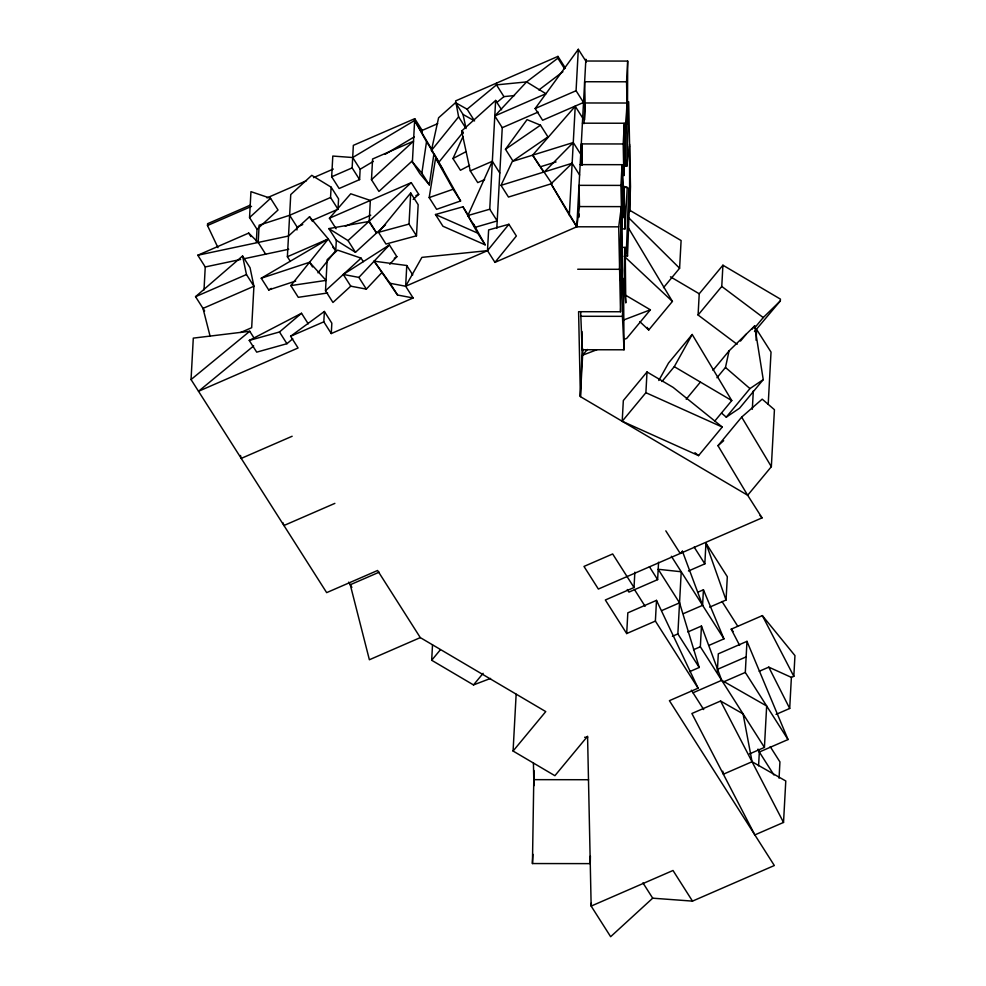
<?xml version="1.0" encoding="UTF-8"?>
<svg xmlns="http://www.w3.org/2000/svg" width="986" height="986" viewBox="0 0 986 986"><rect width="100%" height="100%" fill="white"/><g stroke="black" fill="none" stroke-linecap="round" stroke-linejoin="round"><path stroke-width="1.48" d="M621.846 227.865L622.067 164.687L580.162 164.625M627.688 61.083L627.453 124.261L626.566 81.801L627.688 61.083L585.77 61.021L578.314 49.3L535.151 108.534L542.608 120.255L583.527 102.47L576.07 90.737L578.314 49.3M582.048 165.143L582.233 144.166M624.323 123.238L623.867 175.693L623.189 143.968L624.323 123.238L582.406 123.188M590.38 855.996L590.269 863.625L532.44 863.551L533.931 770.497M625.186 247.387L624.261 286.618L625.777 302.924L625.186 247.387L622.191 247.387M624.039 349.796L622.449 316.346L623.497 278.471L624.039 349.796L582.122 349.734L580.668 311.736M579.189 217.019L579.275 214.036M584.624 119.787L585.105 102.975L627.01 103.025L625.21 165.697L625.321 134.108L627.01 103.025M626.689 633.554L627.823 612.836L656.503 600.363L655.382 621.081L626.689 633.554L605.342 599.993L634.023 587.52L612.663 553.959L583.983 566.432L598.366 589.049L762.055 517.872L747.659 495.255L580.384 396.618L578.597 311.699L620.502 311.761L618.703 226.842L621.402 206.629L621.624 291.043L619.602 269.301L621.402 206.629L579.497 206.579L576.798 226.792L494.96 262.375L487.491 250.654L488.625 229.935L508.899 224.278L516.368 235.999L494.96 262.375M623.793 166.203L626.788 166.203L628.674 101.731L630.473 186.65L629.647 211.559L629.573 144.19M582.245 346.715L580.384 396.618L582.96 349.032M627.515 256.04L629.253 209.168L628.809 187.944L626.356 251.713L627.515 256.04L624.52 256.04M656.503 600.363L698.1 688.191L669.408 700.676L774.33 865.523L692.492 901.118L652.695 898.184L610.642 936.7L591.156 906.085L587.57 736.259L554.896 775.699L513.077 751.036L545.751 711.596L420.295 637.609L377.589 570.487L326.662 592.635L191.05 379.561L193.293 338.124L249.741 331.271L254.228 338.309M204.003 289.983L205.248 266.959L197.792 255.238L248.706 233.09L258.196 242.445L265.653 254.166M217.968 247.646L207.491 225.511L207.59 223.711L250.259 205.162M257.013 229.307L249.544 217.586L250.949 191.654L270.571 198.297L278.027 210.018L257.013 229.307L256.323 242.001M258.196 242.445L259.121 225.19L289.625 215.293L330.544 197.508L331.111 187.143L311.773 175.323L290.747 194.575L287.382 256.742L290.365 261.426M296.934 229.984L297.094 227.026L289.625 215.293M413.122 297.969L397.531 295.011L374.138 261.179L406.774 265.517L405.653 286.248L413.122 297.969L331.271 333.551L323.815 321.83L324.382 311.465L290.623 336.263L298.08 347.984L198.519 391.282L253.685 345.901M381.594 272.9L366.348 289.12L350.757 286.174L332.96 302.468L325.503 290.747L327.179 259.663L337.594 250.124L361.086 258.147L363.329 261.66M352.692 157.526L360.149 169.247L359.594 179.612L339.135 188.511L331.666 176.79L332.8 156.059L352.692 157.526L414.638 120.477L431.745 149.453M331.271 333.551L331.838 323.186L324.382 311.465M336.14 228.777L329.423 218.226L350.733 193.786L370.342 200.429L369.22 221.147L376.664 233.152L368.85 221.493L328.868 228.592L336.325 240.313L335.77 250.666L317.96 272.826M312.611 220.272L338.013 209.229L338.568 198.864L331.111 187.143M359.594 179.612L352.138 167.891L353.345 145.361L414.736 118.677L422.193 130.398L422.094 132.198M371.475 179.711L372.597 158.992L413.516 141.195L371.475 179.711L378.932 191.432L412.123 161.026M416.486 235.802L409.017 224.081L410.706 192.997L378.525 232.326L385.982 244.047L416.486 235.802L418.163 204.718L410.706 192.997M443.084 169.703L435.627 157.982L429.181 197.594L436.638 209.315L460.585 200.971L433.976 153.434L429.317 184.875L419.851 173.635L412.394 161.914L414.736 118.677M466.07 128.562L458.613 116.841L455.655 100.88L557.953 56.399L565.409 68.12M490.56 678.43L473.502 684.925L431.683 660.263L432.509 644.918M499.791 173.018L492.334 161.297L467.857 215.564L475.314 227.285L497.203 220.938L489.746 209.217L495.638 100.424L461.67 131.002L470.273 170.886L477.742 182.607L484.631 179.612M496.574 83.083L496.476 84.882L503.932 96.616L514.482 95.568M496.796 228.333L502.256 127.687L494.787 115.966L526.598 81.9L557.854 58.199L557.953 56.399M513.077 751.036L516.146 694.243M532.44 863.551L532.933 854.332M618.703 226.842L576.798 226.792L569.341 215.071L575.232 106.278L532.625 155.159L539.342 165.71M583.983 123.694L585.105 102.975M620.502 311.761L622.745 270.312L620.946 185.405L622.067 164.687L624.545 207.652L623.189 217.758L622.067 164.687M624.988 228.875L627.232 187.439L624.089 186.416L624.988 228.875L621.993 228.875M591.329 903.016L591.156 906.085L673.007 870.49L692.492 901.118M622.203 421.269L623.325 400.55L647.013 371.969L673.142 387.387L722.245 427.037L698.569 455.618L622.203 421.269L645.892 392.699L647.013 371.969M634.023 587.52L634.861 572.176M627.293 589.529L628.945 592.105L657.625 579.632L658.574 562.217M663.492 287.678L679.6 268.241L681.104 240.547L630.14 210.486M699.222 667.473L677.863 633.912L681.227 571.757L658.192 569.279L679.551 602.84L699.222 667.473L689.658 671.639M737.109 344.311L698.088 315.015L699.234 293.779L722.923 265.209L780.419 299.115L780.32 300.915L754.5 331.579M749.385 753.97L764.421 747.425L700.343 646.754L701.465 626.036L687.809 631.977M683.458 613.625L702.587 605.318L703.425 589.776L697.965 592.142M688.438 571.005L704.83 563.869L705.951 543.15L727.311 576.711L726.053 600.018L709.661 607.142M698.088 315.015L721.764 286.433L722.923 265.209M717.303 672.193L718.301 653.829L746.981 641.344L788.024 739.549L759.331 752.022L758.579 765.839M752.318 409.301L753.316 390.887M756.052 340.232L756.644 329.497L771.027 352.101L768.205 404.297M788.024 739.549L745.305 672.427L746.981 641.344M771.348 466.686L774.429 409.695L762.19 399.145L741.669 417.103L717.981 445.684L747.659 495.255L771.348 466.686L741.669 417.103M764.421 747.425L766.664 705.988L721.703 680.315L701.465 626.036M779.063 778.2L779.938 761.919L770.202 746.612M783.525 822.435L785.78 780.986L752.059 761.734L743.062 713.876L720.581 701.034L691.889 713.507L754.845 834.908L783.525 822.435L720.581 701.034M776.044 714.406L789.7 708.466L791.388 677.382L793.829 676.322L794.95 655.604L762.351 615.621L731.218 629.167L739.611 645.349M626.788 166.203L629.475 145.99M429.317 184.875L421.86 173.154L426.519 141.701L414.638 120.477M716.945 377.749L725.474 367.458L729.073 350.868L754.697 325.898L763.25 379.622L739.562 408.204L726.263 417.164L721.604 413.134M463.26 132.05L438.881 162.197L431.424 150.476L438.585 117.802L455.557 102.68L467.105 109.199L474.562 120.921L463.013 114.401L455.557 102.68M469.632 165.414L460.425 170.27L452.968 158.549L462.915 136.783M532.625 155.159L551.877 183.593L508.48 197.064L501.024 185.343L512.301 161.47L573.26 142.539L580.729 154.272M658.808 380.485L668.508 363.058L692.197 334.476L731.772 400.575L714.714 421.158M661.951 381.533L674.276 366.669L692.197 334.476M374.138 261.179L390.062 283.29L405.653 286.248L421.897 257.371L487.491 250.654L508.899 224.278M505.473 149.256L527.054 119.639L540.488 125.185L547.957 136.906L512.93 160.977L505.473 149.256L540.488 125.185M327.648 292.978L298.277 297.316L290.821 285.595L328.301 238.945L309.53 216.76L288.504 236.024L197.792 255.238M431.424 150.476L458.613 116.841M587.373 349.451L582.627 355.17L596.85 349.759M625.543 295.171L650.378 309.814L626.689 338.395L623.855 339.467M639.766 321.609L648.726 330.002L672.415 301.42L627.885 227.051M431.683 660.263L440.335 649.823M686.194 399.231L700.405 382.075M712.964 370.305L729.073 350.868M740.474 341.082L746.155 334.217M751.85 329.324L754.697 325.898M754.709 327.857L763.238 317.566L780.32 300.915M473.502 684.925L483.115 673.327M726.263 417.164L749.952 388.583L763.25 379.622M350.757 286.174L343.288 274.453L358.879 277.399L389.396 244.947L396.853 256.68L389.741 264.248M544.42 171.872L573.26 142.539M569.341 215.071L551.051 183.815L572.139 163.269L579.608 174.99M249.544 217.586L270.571 198.297M328.868 228.592L348.021 240.584L368.85 221.493M369.22 221.147L411.273 182.632L418.73 194.365L413.196 199.431M336.325 240.313L355.478 252.305L385.538 224.771M325.503 290.747L361.086 258.147M682.46 551.396L680.217 553.454L665.821 530.85M717.981 445.684L723.687 440.693M204.644 310.984L195.548 296.675L242.581 255.99L250.05 267.711L253.92 286.26L251.676 327.697L240.67 332.492M292.743 338.79L286.938 343.707L256.705 352.15L249.248 340.429L279.482 331.986L301.519 313.277L308.236 323.827M467.105 109.199L496.476 84.882L526.598 81.9L545.936 93.732L494.787 115.966M496.882 102.445L503.932 96.616M191.05 379.561L249.741 331.271M538.874 89.972L562.907 71.744M343.288 274.453L389.396 244.947M394.289 258.32L396.853 256.68M360.149 169.247L373.337 161.371M385.193 154.272L414.182 136.931M295.701 281.035L268.71 289.946L261.253 278.225L328.301 238.945L335.77 250.666L332.8 247.166M268.71 289.946L271.335 288.405M452.968 158.549L466.119 151.61M249.248 340.429L301.519 313.277M266.972 197.89L306.486 180.709M313.536 177.64L333.293 169.05M422.193 130.398L437.71 123.644M207.491 225.511L251.529 206.37M331.666 176.79L352.138 167.891M535.151 108.534L576.07 90.737M502.256 127.687L538.196 112.059M297.094 227.026L302.739 224.561M329.423 218.226L411.273 182.632M470.273 170.886L492.334 161.297M345.359 226.262L370.748 215.219M415.907 195.585L418.73 194.365M195.548 296.675L246.463 274.539L242.581 255.99M287.382 256.742L328.301 238.945M290.623 336.263L323.815 321.83M405.653 286.248L487.491 250.654M292.152 436.256L241.225 458.404L240.485 455.458M334.87 503.378L283.943 525.513L282.883 522.666M379.166 572.188L350.264 584.747L369.38 659.757L420.295 637.609M661.791 610.556L679.551 602.84M672.403 636.29L677.863 633.912M693.515 649.725L700.343 646.754M708.922 645.411L723.946 638.866L703.425 589.776M717.463 669.358L746.143 656.886M693.01 692.788L721.703 680.315M723.441 681.93L745.305 672.427M759.208 671.293L768.772 667.14L791.388 677.382M752.059 761.734L723.367 774.207L722.8 771.212M623.374 320.093L650.378 309.814M429.181 197.594L453.129 189.25L460.585 200.971M261.253 278.225L309.555 262.276L326.058 280.394L290.821 285.595M540.082 166.88L556.055 161.926M501.024 185.343L572.139 163.269M467.857 215.564L489.746 209.217M473.218 223.526L485.137 244.836L442.936 226.238L435.467 214.517L462.952 206.801L468.917 216.168M378.525 232.326L409.017 224.081M205.248 266.959L240.609 259.466M243.554 258.85L288.75 249.273M626.566 81.801L584.649 81.739L585.203 107.523M623.189 143.968L581.284 143.907L581.74 165.056M620.946 185.405L579.041 185.343L579.497 206.579M624.237 187.426L627.232 187.439M577.697 269.24L619.602 269.301M580.544 316.284L622.449 316.346M584.624 737.269L587.668 737.269M533.783 779.655L588.568 779.729M435.467 214.517L477.68 233.115L485.137 244.836M645.892 392.699L722.245 427.037M670.48 276.832L699.234 293.779M674.276 366.669L731.772 400.575M721.764 286.433L763.238 317.566M694.97 452.71L698.569 455.618M725.474 367.458L749.952 388.583M624.249 256.298L672.415 301.42M628.328 217.413L679.6 268.241M760.07 515.542L762.055 517.872M412.394 161.914L421.86 173.154M731.218 629.167L733.14 631.508M540.932 168.076L543.459 171.65M557.854 58.199L564.571 68.749M575.232 106.278L582.689 118M551.051 183.815L568.417 212.471M495.638 100.424L501.603 109.803M461.67 131.002L463.161 133.344M694.156 547.094L704.83 563.869M722.023 601.509L737.627 626.036M426.519 141.701L433.236 152.251M671.367 556.264L723.946 638.866M649.417 566.728L657.625 579.632M757.692 749.446L773.948 774.984M655.382 621.081L698.1 688.191M634.429 589.492L645.103 606.279M691.371 690.212L703.696 709.563M406.774 265.517L412.752 274.897M390.062 283.29L397.531 295.011M330.544 197.508L338.013 209.229M348.021 240.584L355.478 252.305M358.879 277.399L366.348 289.12M309.53 216.76L312.513 221.456M309.555 262.276L312.55 266.959M248.706 233.09L250.949 236.603M642.946 882.877L652.695 898.184M246.463 274.539L253.92 286.26L203.005 308.396L210.129 336.337M279.482 331.986L286.938 343.707M348.625 582.171L351.903 587.336M647.161 327.389L648.726 330.002M569.945 215.071L576.798 226.792L585.869 59.222L585.943 62.254M435.627 157.982L453.129 189.25M462.952 206.801L477.68 233.115M762.351 615.621L793.829 676.322M768.772 667.14L789.7 708.466M758.16 749.212L759.331 752.022M682.349 551.038L702.587 605.318M705.951 543.15L726.053 600.018M463.013 114.401L465.762 127.145M533.426 762.967L533.907 785.719M581.986 331.53L582.122 349.734"/></g></svg>
